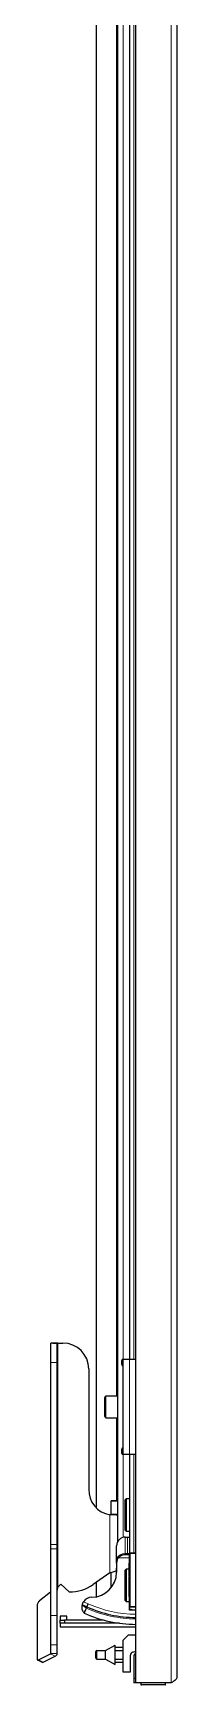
# Model space of a CAD drawing. Header units: millimetres. Extents: x -1235 to 3208, y -2404 to 1219.
# Drawn here: x 823 to 888, y -1553 to -790 of the extents above; entities that cross this region are included whole.
import ezdxf

# ---------------------------------------------------------------- set-up
doc = ezdxf.new("R2010")
doc.units = ezdxf.units.MM

msp = doc.modelspace()

# ---------------------------------------------------------------- linework, layer by layer
at = {"color": 7, "linetype": 'Continuous', "lineweight": 25}
for p, q in [((869.16, -1552.32), (869.16, 602.68)), ((888.16, 600.08), (888.16, -1549.72)), ((860.66, 564.88), (860.66, -1487.08)), ((850.66, 521.79), (850.66, -1471.43)), ((866.16, -771.82), (866.16, -1402.82)), ((832.68, -1395.34), (829.68, -1395.34)), ((829.68, -1404.32), (829.68, -1395.34)), ((830.65, -1395.32), (832.77, -1395.32)), ((832.68, -1404.32), (832.68, -1395.34)), ((832.98, -1395.32), (832.77, -1395.32)), ((832.98, -1395.32), (835.27, -1395.32)), ((829.68, -1488.37), (829.68, -1404.32)), ((832.68, -1488.37), (832.68, -1404.32)), ((862.61, -1405.32), (862.61, -1403.32)), ((863.11, -1402.82), (863.11, -1446.82)), ((863.11, -1402.82), (866.11, -1402.82)), ((866.11, -1402.82), (869.16, -1402.82)), ((847.27, -1407.32), (847.27, -1462.82)), ((854.66, -1425.86), (854.66, -1420.42)), ((854.66, -1429.22), (854.66, -1425.86)), ((860.66, -1419.82), (855.26, -1419.82)), ((855.26, -1429.82), (860.66, -1429.82)), ((862.61, -1446.32), (862.61, -1444.32)), ((866.11, -1446.82), (863.11, -1446.82)), ((869.16, -1446.82), (866.11, -1446.82)), ((866.16, -1446.82), (866.16, -1492.32)), ((860.66, -1468.28), (857.66, -1468.28)), ((857.66, -1468.42), (857.66, -1468.28)), ((857.66, -1474.57), (857.66, -1468.42)), ((864.66, -1467.32), (864.16, -1467.82)), ((864.16, -1474.82), (864.16, -1467.82)), ((866.16, -1467.32), (864.66, -1467.32)), ((864.66, -1467.32), (864.66, -1474.82)), ((860.66, -1474.57), (857.66, -1474.57)), ((864.16, -1481.82), (864.16, -1474.82)), ((864.66, -1474.82), (864.66, -1482.32)), ((829.68, -1490.37), (829.68, -1488.37)), ((832.68, -1490.37), (832.68, -1488.37)), ((864.16, -1481.82), (864.66, -1482.32)), ((864.16, -1485.02), (864.16, -1485.02)), ((864.16, -1485.02), (864.2, -1485.02)), ((864.2, -1485.02), (865.16, -1485.02)), ((864.66, -1482.32), (866.16, -1482.32)), ((865.16, -1485.02), (866.16, -1485.02)), ((829.68, -1521.26), (829.68, -1490.37)), ((832.68, -1521.26), (832.68, -1490.37)), ((860.16, -1494.96), (860.16, -1489.02)), ((860.16, -1494.96), (860.16, -1489.02)), ((860.16, -1497.02), (860.16, -1494.96)), ((864.16, -1493.02), (866.16, -1493.02)), ((866.16, -1492.32), (866.46, -1492.32)), ((866.16, -1517.02), (866.16, -1492.62)), ((866.46, -1492.32), (867.11, -1492.32)), ((867.11, -1492.32), (868.16, -1492.32)), ((868.16, -1492.32), (869.16, -1492.32)), ((857.06, -1501.52), (849.31, -1506.96)), ((857.66, -1508.43), (857.66, -1501.34)), ((860.05, -1499.17), (860.06, -1499.17)), ((860.06, -1497.35), (860.16, -1497.35)), ((860.06, -1497.48), (860.06, -1499.04)), ((860.06, -1497.48), (860.16, -1497.48)), ((860.06, -1499.04), (860.16, -1499.04)), ((860.06, -1499.17), (860.16, -1499.17)), ((860.06, -1499.24), (860.16, -1499.24)), ((860.06, -1499.37), (860.16, -1499.37)), ((860.06, -1500.37), (860.06, -1499.37)), ((860.06, -1500.87), (860.06, -1500.37)), ((860.06, -1500.37), (860.16, -1500.37)), ((860.06, -1500.87), (860.16, -1500.87)), ((860.16, -1497.02), (860.16, -1501.27)), ((864.66, -1499.82), (864.16, -1500.32)), ((864.16, -1507.32), (864.16, -1500.32)), ((865.96, -1499.82), (864.66, -1499.82)), ((864.66, -1499.82), (864.66, -1507.32)), ((865.94, -1503.36), (866.16, -1503.36)), ((865.96, -1499.92), (865.96, -1496.97)), ((865.96, -1496.97), (866.16, -1496.97)), ((865.96, -1499.92), (866.16, -1499.92)), ((865.96, -1501.92), (865.96, -1499.92)), ((865.96, -1501.92), (866.16, -1501.92)), ((865.96, -1503.27), (865.96, -1501.92)), ((865.96, -1503.27), (866.16, -1503.27)), ((865.96, -1504.93), (865.96, -1503.53)), ((829.5, -1510.48), (824.39, -1514.52)), ((834.27, -1506.68), (832.98, -1508.08)), ((838.22, -1510.32), (834.27, -1506.68)), ((850.66, -1506.01), (850.66, -1512.5)), ((864.16, -1514.32), (864.16, -1507.32)), ((864.66, -1507.32), (864.66, -1514.82)), ((865.96, -1506.52), (865.94, -1506.52)), ((865.96, -1505.98), (865.96, -1504.93)), ((865.96, -1504.93), (866.16, -1504.93)), ((865.96, -1505.98), (866.16, -1505.98)), ((865.96, -1507.85), (865.96, -1505.98)), ((865.96, -1507.85), (866.16, -1507.85)), ((865.96, -1508.65), (865.96, -1507.85)), ((865.96, -1508.65), (866.16, -1508.65)), ((823.3, -1516.75), (823.3, -1541.24)), ((846.43, -1517.2), (844.27, -1516.31)), ((864.16, -1514.32), (864.66, -1514.82)), ((864.66, -1514.82), (866.16, -1514.82)), ((865.96, -1512.46), (866.16, -1512.46)), ((866.16, -1518.82), (866.16, -1517.02)), ((866.91, -1518.52), (866.16, -1518.52)), ((869.16, -1518.82), (866.16, -1518.82)), ((869.16, -1517.32), (866.46, -1517.32)), ((867.96, -1518.82), (866.91, -1518.52)), ((829.68, -1534.78), (829.68, -1521.26)), ((832.68, -1534.78), (832.68, -1521.26)), ((834.06, -1521.52), (834.06, -1523.32)), ((837.06, -1521.52), (834.06, -1521.52)), ((834.06, -1524.82), (834.06, -1523.32)), ((834.06, -1523.32), (836.06, -1523.32)), ((834.06, -1524.82), (834.06, -1526.52)), ((836.06, -1524.82), (834.06, -1524.82)), ((834.06, -1526.52), (869.16, -1526.52)), ((836.06, -1523.32), (836.06, -1524.82)), ((854.04, -1523.32), (836.06, -1523.32)), ((861.55, -1524.82), (836.06, -1524.82)), ((837.06, -1523.32), (837.06, -1521.52)), ((865.56, -1530.32), (863.06, -1532.82)), ((863.06, -1532.82), (863.06, -1547.32)), ((869.16, -1530.32), (865.56, -1530.32)), ((823.56, -1541.78), (825.68, -1542.84)), ((824, -1541.75), (829.5, -1539)), ((826.13, -1542.81), (831.63, -1540.06)), ((829.68, -1538.79), (829.68, -1534.78)), ((832.68, -1538.79), (832.68, -1534.78)), ((850.56, -1540.86), (850.56, -1537.85)), ((851.06, -1537.35), (855.06, -1537.35)), ((851.06, -1541.36), (855.06, -1541.36)), ((855.06, -1537.35), (859.56, -1534.86)), ((855.06, -1541.36), (855.06, -1537.35)), ((855.06, -1541.36), (859.56, -1543.86)), ((859.56, -1537.42), (859.56, -1534.86)), ((859.56, -1535.86), (863.06, -1535.86)), ((859.56, -1537.36), (863.06, -1537.36)), ((859.56, -1541.29), (859.56, -1537.42)), ((859.56, -1543.86), (859.56, -1541.29)), ((859.56, -1541.36), (863.06, -1541.36)), ((866.56, -1547.32), (866.56, -1539.59)), ((867.65, -1538.15), (869.16, -1537.72)), ((869.16, -1538.35), (868.16, -1539.68)), ((868.16, -1539.68), (868.16, -1550.32)), ((859.56, -1542.86), (863.06, -1542.86)), ((863.06, -1547.32), (866.56, -1547.32)), ((868.16, -1550.32), (868.16, -1552.32)), ((869.16, -1550.32), (868.16, -1550.32)), ((869.16, -1552.32), (868.16, -1552.32)), ((885.56, -1552.32), (869.16, -1552.32)), ((871.41, -1552.32), (871.41, -1553.07)), ((882.66, -1553.32), (871.66, -1553.32)), ((882.91, -1553.07), (882.91, -1552.32))]:
    msp.add_line(p, q, dxfattribs=at)
at = {"color": 8, "linetype": 'Continuous', "lineweight": 18}
for p, q in [((885.56, -1552.32), (885.56, 602.68)), ((860.06, -754.82), (860.06, -1419.82)), ((863.26, -771.82), (863.26, -1402.82)), ((868.16, -771.82), (868.16, -1402.82)), ((832.98, -1395.32), (832.98, -1508.08)), ((832.68, -1404.32), (829.68, -1404.32)), ((866.11, -1402.82), (866.11, -1446.82)), ((855.26, -1419.82), (855.26, -1426)), ((855.26, -1426), (855.26, -1429.82)), ((860.06, -1429.82), (860.06, -1468.28)), ((863.26, -1446.82), (863.26, -1485.12)), ((868.16, -1446.82), (868.16, -1492.32)), ((860.66, -1468.42), (857.66, -1468.42)), ((857.06, -1474.68), (857.06, -1501.52)), ((832.68, -1488.37), (829.68, -1488.37)), ((864.2, -1492.52), (864.2, -1485.02)), ((865.16, -1485.02), (865.16, -1492.52)), ((832.68, -1490.37), (829.68, -1490.37)), ((860.16, -1489.02), (860.16, -1489.02)), ((866.16, -1494.52), (861.04, -1494.52)), ((864.16, -1493.02), (864.16, -1492.52)), ((864.16, -1492.52), (864.2, -1492.52)), ((864.2, -1493.02), (864.2, -1492.52)), ((864.2, -1492.52), (865.16, -1492.52)), ((865.16, -1492.52), (866.18, -1492.52)), ((866.16, -1492.62), (866.46, -1492.62)), ((866.46, -1492.32), (866.46, -1492.62)), ((866.46, -1492.62), (866.46, -1517.02)), ((869.16, -1492.62), (866.46, -1492.62)), ((829.5, -1510.48), (829.5, -1539)), ((865.96, -1511.22), (866.16, -1511.22)), ((844.83, -1514.91), (847.03, -1515.82)), ((866.16, -1517.02), (866.46, -1517.02)), ((866.46, -1517.02), (866.46, -1517.32)), ((866.46, -1517.02), (869.16, -1517.02)), ((832.68, -1521.26), (829.68, -1521.26)), ((826.13, -1542.81), (824, -1541.75)), ((829.5, -1539), (831.63, -1540.06)), ((832.68, -1534.78), (829.68, -1534.78)), ((829.68, -1538.79), (832.68, -1538.79)), ((851.06, -1537.35), (851.06, -1541.36)), ((871.41, -1553.07), (882.91, -1553.07))]:
    msp.add_line(p, q, dxfattribs=at)
at = {"color": 7, "linetype": 'Continuous', "lineweight": 25, "flags": 128}
msp.add_lwpolyline([(823.3, -1541.24), (823.31, -1541.4), (823.35, -1541.54), (823.42, -1541.66), (823.5, -1541.75), (823.61, -1541.8), (823.73, -1541.82), (823.87, -1541.8), (824, -1541.75)], dxfattribs=at)
at = {"color": 7, "linetype": 'Continuous', "lineweight": 25}
for centre, radius, start, end in [((835.27, -1407.32), 12, 360, 90), ((863.11, -1403.32), 0.5, 90, 180), ((863.11, -1405.32), 0.5, 180, 270), ((855.26, -1420.42), 0.6, 90, 180), ((855.26, -1429.22), 0.6, 180, 270), ((863.11, -1444.32), 0.5, 90, 180), ((863.11, -1446.32), 0.5, 180, 270), ((858.85, -1463.24), 11.58, 177.93112, 261.14125), ((864.16, -1489.02), 4, 90, 180), ((864.16, -1489.02), 4, 90, 180), ((864.16, -1497.02), 4, 141.31781, 180), ((866.46, -1492.62), 0.3, 90, 180), ((848.66, -1501.27), 11.5, 270, 0), ((838.22, -1490.32), 20, 270, 303.69007), ((826.31, -1516.84), 3.01, 129.67109, 178.31266), ((848.66, -1517.27), 4.5, 90, 148.43185), ((869.16, -1467.12), 55, 245.58594, 270), ((866.46, -1517.02), 0.3, 180, 270), ((869.16, -1467.12), 58.2, 245.70354, 270), ((829.42, -1538.75), 0.266, 289.1377, 351.58375), ((831.1, -1538.55), 1.59, 289.1377, 351.58375), ((851.06, -1537.85), 0.5, 90, 180), ((851.06, -1540.86), 0.5, 180, 270), ((868.06, -1539.59), 1.5, 106, 180), ((825.87, -1542.39), 0.489, 246.38197, 300.88579), ((871.66, -1553.07), 0.25, 180, 270), ((882.66, -1553.07), 0.25, 270, 0)]:
    msp.add_arc(centre, radius, start, end, dxfattribs=at)
at = {"color": 8, "linetype": 'Continuous', "lineweight": 18}
for centre, radius, start, end in [((864.16, -1497.02), 4.5, 90, 152.71955), ((864.67, -1492.53), 0.491, 271.15589, 1.11103), ((869.16, -1467.12), 55.65, 245.60841, 270), ((869.16, -1467.12), 53.5, 245.55903, 270)]:
    msp.add_arc(centre, radius, start, end, dxfattribs=at)
at = {"color": 7, "linetype": 'Continuous', "lineweight": 25}
for points in [[(830.65, -1395.32), (830.5, -1395.32), (830.21, -1395.32), (829.91, -1395.33), (829.72, -1395.34), (829.69, -1395.34), (829.68, -1395.34)], [(832.77, -1395.32), (832.75, -1395.32), (832.73, -1395.32), (832.7, -1395.33), (832.68, -1395.34), (832.68, -1395.34), (832.68, -1395.34)], [(860.37, -1474.82), (860.2, -1474.81), (859.87, -1474.78), (859.07, -1474.75), (858.11, -1474.71), (857.41, -1474.69), (857.06, -1474.68)], [(860.66, -1474.57), (860.65, -1474.61), (860.63, -1474.69), (860.45, -1474.78), (860.37, -1474.82)], [(829.5, -1510.48), (829.53, -1510.45), (829.58, -1510.41), (829.64, -1510.33), (829.67, -1510.25), (829.68, -1510.19), (829.68, -1510.17)], [(832.68, -1509.61), (832.7, -1509.35), (832.74, -1508.84), (832.9, -1508.33), (832.98, -1508.08)]]:
    msp.add_open_spline(points, degree=3, dxfattribs=at)
for points, knots in [([(860.16, -1496.95), (860.16, -1496.95), (860.16, -1496.95), (860.16, -1496.94), (860.16, -1496.92), (860.16, -1496.84), (860.16, -1496.51), (860.16, -1495.88), (860.16, -1495.28), (860.16, -1494.96)], [0, 0, 0, 0, 0.00167, 0.003889, 0.009531, 0.034361, 0.132751, 0.526214, 1, 1, 1, 1]), ([(861.04, -1494.52), (861.21, -1494.33), (861.64, -1493.86), (862.58, -1493.28), (863.47, -1493.04), (864.05, -1493.02), (864.16, -1493.02), (864.16, -1493.02)], [0, 0, 0, 0, 0.19414, 0.485275, 0.898779, 0.996769, 1, 1, 1, 1]), ([(857.06, -1501.52), (857.41, -1501.42), (858.11, -1501.22), (859.06, -1500.92), (859.74, -1500.67), (859.99, -1500.53), (860.06, -1500.48)], [0, 0, 0, 0, 0.29008, 0.580161, 0.870241, 1, 1, 1, 1]), ([(860.06, -1497.35), (860.06, -1497.35), (860.06, -1497.35), (860.06, -1497.38), (860.06, -1497.43), (860.06, -1497.46), (860.06, -1497.48)], [0, 0, 0, 0, 0.280836, 0.55925, 0.779182, 1, 1, 1, 1]), ([(860.06, -1499.04), (860.06, -1499.05), (860.06, -1499.09), (860.06, -1499.14), (860.06, -1499.17), (860.06, -1499.17), (860.06, -1499.17)], [0, 0, 0, 0, 0.280953, 0.559391, 0.779073, 1, 1, 1, 1]), ([(860.06, -1499.1), (860.06, -1499.13), (860.06, -1499.17), (860.06, -1499.24), (860.06, -1499.24), (860.06, -1499.24)], [0, 0, 0, 0, 0.280801, 0.559621, 1, 1, 1, 1]), ([(865.96, -1511.22), (865.96, -1510.85), (865.96, -1510.15), (865.96, -1509.3), (865.96, -1508.85), (865.96, -1508.82)], [0, 0, 0, 0, 0.522437, 0.975649, 1, 1, 1, 1]), ([(865.96, -1512.46), (865.96, -1512.28), (865.96, -1511.94), (865.96, -1511.45), (865.96, -1511.22)], [0, 0, 0, 0, 0.5368, 1, 1, 1, 1]), ([(845.21, -1520.15), (845.19, -1520.13), (845.11, -1520.03), (844.64, -1519.39), (844.13, -1518.2), (844.19, -1517.03), (844.22, -1516.54)], [0, 0, 0, 0, 0.101651, 0.345128, 0.729048, 1, 1, 1, 1]), ([(844.27, -1516.31), (844.26, -1516.36), (844.24, -1516.43), (844.23, -1516.52), (844.22, -1516.54)], [0, 0, 0, 0, 0.789403, 1, 1, 1, 1]), ([(846.18, -1517.8), (846.18, -1517.8), (846.18, -1517.79), (846.18, -1517.78), (846.16, -1517.75), (846.05, -1517.65), (845.55, -1517.33), (844.91, -1516.95), (844.37, -1516.63), (844.22, -1516.54)], [0, 0, 0, 0, 0.003748, 0.008698, 0.018275, 0.054741, 0.199177, 0.774578, 1, 1, 1, 1]), ([(844.27, -1516.31), (844.27, -1516.29), (844.28, -1516.26), (844.34, -1516.01), (844.46, -1515.65), (844.63, -1515.26), (844.77, -1515.01), (844.83, -1514.91)], [0, 0, 0, 0, 0.2129, 0.425707, 0.640613, 0.853382, 1, 1, 1, 1]), ([(845.21, -1520.15), (845.23, -1520.11), (845.27, -1520.01), (845.5, -1519.45), (845.83, -1518.65), (846.09, -1518.03), (846.18, -1517.8)], [0, 0, 0, 0, 0.237351, 0.529954, 0.830331, 1, 1, 1, 1]), ([(846.43, -1517.2), (846.44, -1517.19), (846.45, -1517.15), (846.55, -1516.92), (846.71, -1516.57), (846.87, -1516.19), (846.98, -1515.94), (847.02, -1515.84), (847.03, -1515.82)], [0, 0, 0, 0, 0.214635, 0.429269, 0.643917, 0.858595, 0.982146, 1, 1, 1, 1]), ([(888.16, -1549.72), (888.14, -1549.9), (888.07, -1550.3), (887.55, -1550.93), (886.67, -1551.61), (885.94, -1552.08), (885.56, -1552.32)], [0, 0, 0, 0, 0.211353, 0.466168, 0.72109, 1, 1, 1, 1])]:
    msp.add_open_spline(points, degree=3, knots=knots, dxfattribs=at)

doc.saveas('drawing.dxf')
